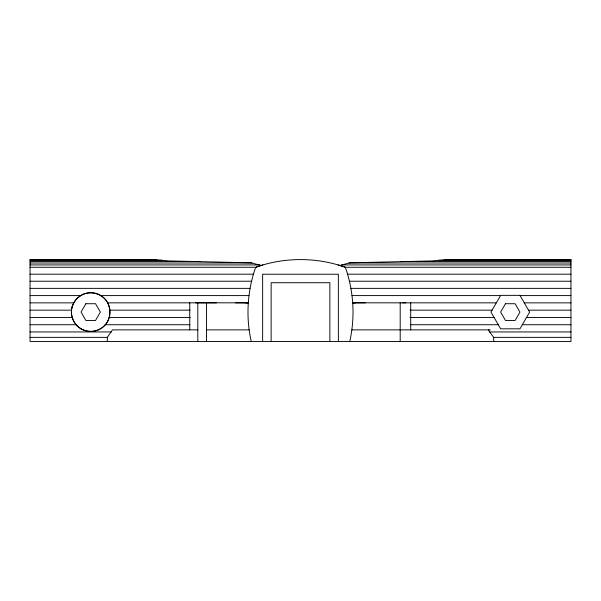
<?xml version="1.0" encoding="UTF-8"?>
<svg xmlns="http://www.w3.org/2000/svg" width="601" height="601" viewBox="0 0 601 601"><rect width="100%" height="100%" fill="white"/><g stroke="black" fill="none" stroke-linecap="round" stroke-linejoin="round"><path stroke-width="0.9" d="M349.759 341.451C355.311 316.96 353.704 290.944 345.32 267.272C316.592 257.025 284.408 257.033 255.68 267.272L30.05 267.272M107.324 341.451L107.324 337.364L112.492 329.866L197.812 329.866M262.93 264.928L255.68 267.272C247.296 290.944 245.689 316.96 251.241 341.451M338.07 264.928L339.835 265.507L349.759 262.832L432.036 260.909L446.348 259.549L570.95 259.549L570.95 341.451L30.05 341.451L30.05 259.549L154.652 259.549L168.964 260.909L251.241 262.832L261.165 265.507L259.369 264.928L30.05 264.928M496.306 302.851L352.689 302.821L355.657 302.821M402.415 302.836L405.953 302.821M195.415 302.821L216.36 302.821M352.689 302.836L365.318 302.821M30.05 259.76L156.388 259.76M444.612 259.76L570.95 259.76M30.05 260.413L162.315 260.413M438.685 260.413L570.95 260.413M30.05 261.495L200.283 261.495M400.717 261.495L570.95 261.495M30.05 262.998L252.074 262.998M348.926 262.998L570.95 262.998M341.631 264.928L570.95 264.928M570.95 267.272L345.32 267.272L339.835 265.507M30.05 274.184L253.442 274.184M347.558 274.184L570.95 274.184M30.05 281.23L251.579 281.23M349.421 281.23L570.95 281.23M30.05 288.367L250.099 288.367M350.901 288.367L570.95 288.367M30.05 295.594L80.752 295.594M100.667 295.594L249.009 295.594M351.991 295.594L500.498 295.594M520.083 295.594L570.95 295.594M30.05 302.859L73.803 302.859M107.609 302.851L248.311 302.821L245.343 302.821M524.275 302.859L570.95 302.859M30.05 310.161L71.647 310.161M109.773 310.161L190.171 310.161M410.04 310.161L492.091 310.161M528.497 310.161L570.95 310.161M30.05 317.456L72.203 317.456M109.217 317.456L190.374 317.456M409.897 317.456L494.075 317.456M526.514 317.456L570.95 317.456M30.05 324.728L76.259 324.728M105.152 324.728L189.991 324.728M410.333 324.728L498.267 324.728M522.314 324.728L570.95 324.728M206.459 329.866L249.19 329.866M351.81 329.866L490.236 329.866M30.05 331.947L111.38 331.947M488.508 329.866L489.62 331.947L570.95 331.947M30.05 337.364L107.324 337.364M489.62 331.947L493.676 337.364L570.95 337.364M235.682 302.821L248.311 302.836M493.676 337.364L493.676 341.451M410.708 302.821L410.708 329.866M400.191 302.821L400.191 341.451M338.363 341.451L338.363 274.229L262.637 274.229L262.637 341.451M329.866 341.451L329.866 282.725L271.134 282.725L271.134 341.451M206.459 302.821L206.459 341.451M197.812 302.821L197.812 341.451M189.736 302.821L189.736 329.866M72.045 307.088C69.881 315.352 73.675 324.51 81.052 328.822A19.142 18.931 0 0 0 100.367 328.822C112.943 322.053 112.943 302.13 100.367 295.361A19.142 18.931 0 0 0 81.052 295.361L77.048 298.434L73.976 302.431L72.045 307.088M85.875 303.723L81.052 312.092L85.875 320.453L95.536 320.453L100.367 312.092L95.536 303.723L85.875 303.723M500.633 295.361L490.972 312.092L500.633 328.822L519.948 328.822L529.609 312.092L519.948 295.361L500.633 295.361M505.464 303.723L500.633 312.092L505.464 320.453L515.125 320.453L519.948 312.092L515.125 303.723L505.464 303.723M81.052 328.822A19.315 19.315 0 0 0 110.028 312.092A19.315 19.315 0 0 0 81.052 295.361A19.315 19.315 0 0 0 81.052 328.822"/></g></svg>
